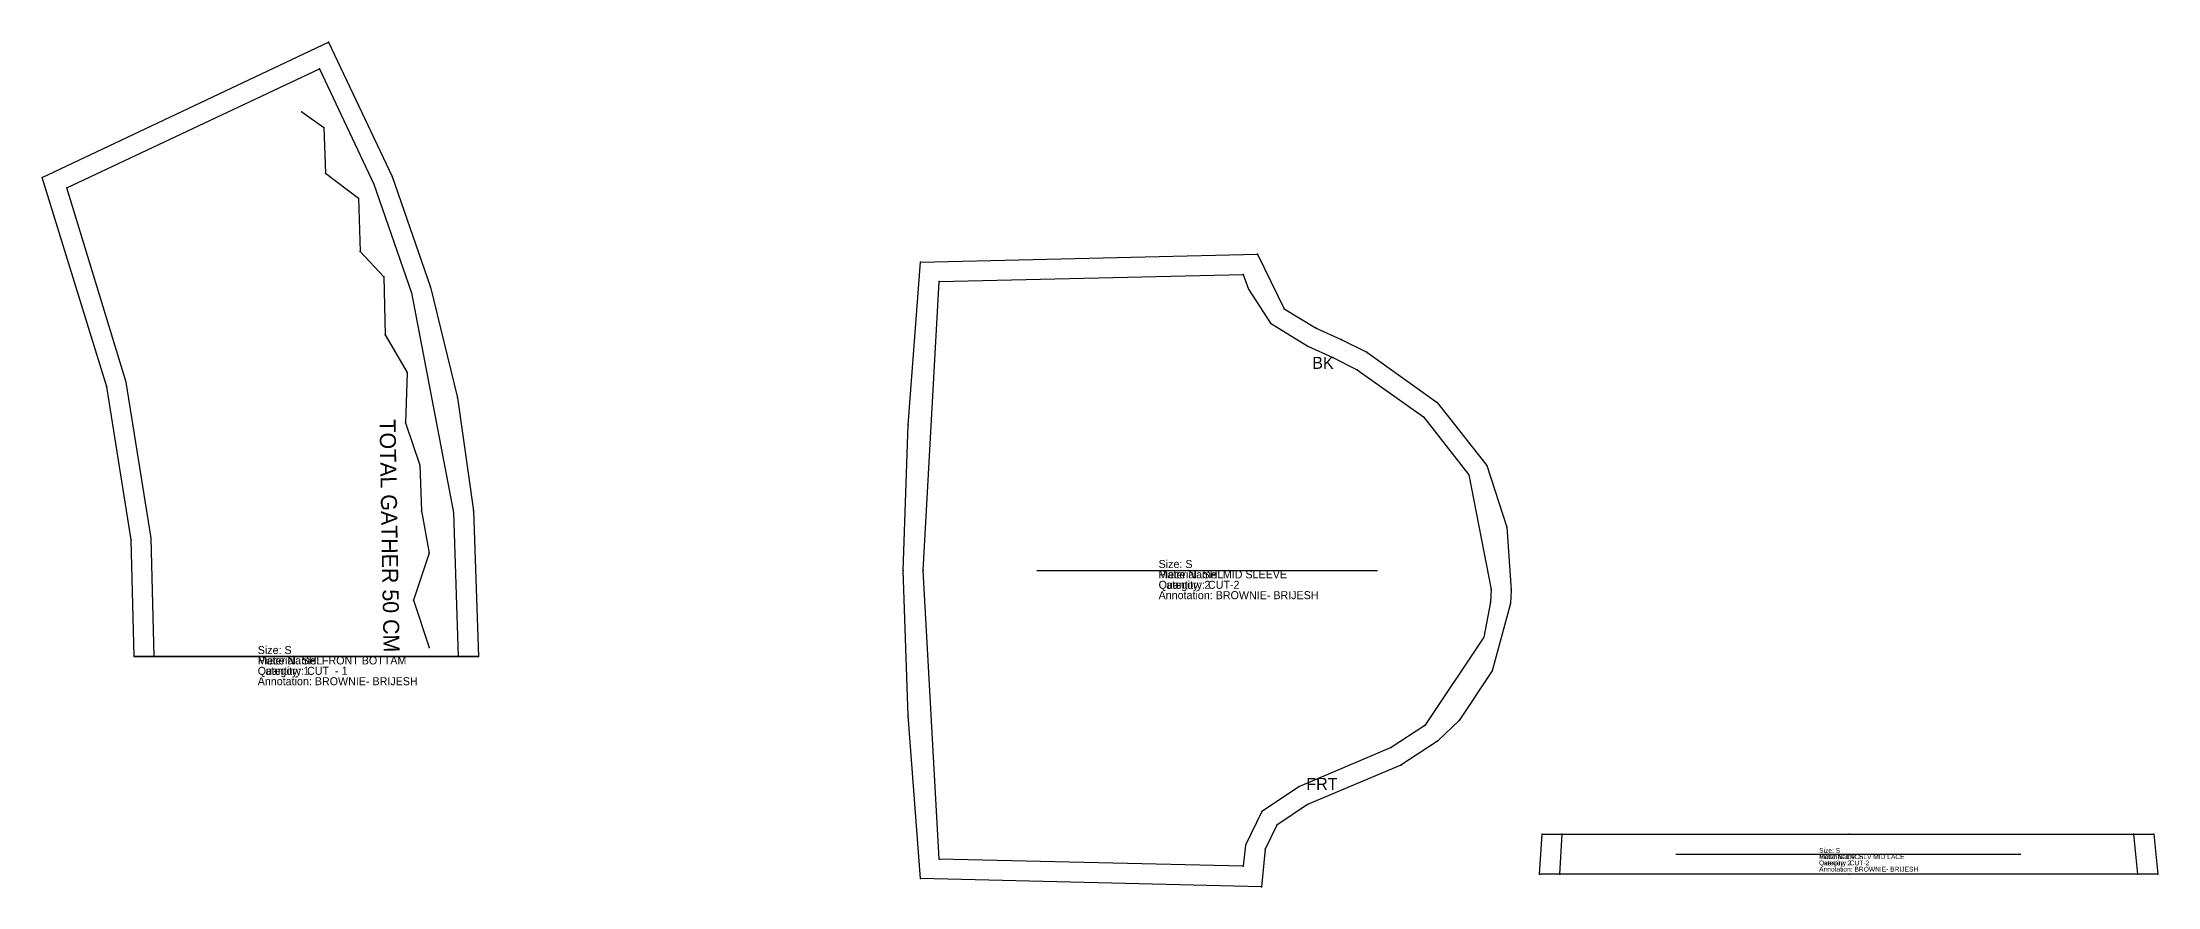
# Model space of a CAD drawing. Header units: metres. Extents: x -2 to 6011, y -242 to 601.
# Drawn here: x 2958 to 4280, y -8 to 520 of the extents above; entities that cross this region are included whole.
import ezdxf

# ---------------------------------------------------------------- set-up
doc = ezdxf.new("R2010")
doc.units = ezdxf.units.M

# ---------------------------------------------------------------- blocks, each defined once
blk = doc.blocks.new('9')
at = {"layer": '1'}
blk.add_lwpolyline([(3015.7, 136.2), (3013.9, 209.2), (2998.6, 304.7), (2958.3, 435.7), (3137.2, 520.2), (3177, 436.2), (3200.9, 367.1), (3217.8, 297.9), (3227.7, 227.2), (3230.8, 136.2), (3015.7, 136.2)], dxfattribs=at)
at = {"layer": '14'}
blk.add_lwpolyline([(3028.2, 136.2), (3026.4, 210.1), (3010.7, 307.6), (2973.6, 429.1), (3131.5, 503.6), (3165.4, 431.4), (3188.9, 363.6), (3215.3, 226.2), (3218.2, 136.2), (3028.2, 136.2)], dxfattribs=at)
at = {"layer": '2'}
for p in [(3137.2, 520.2), (3131.5, 503.6), (3120.5, 476.7), (2958.3, 435.7), (2973.6, 429.1), (3015.7, 136.2), (3028.2, 136.2), (3200.1, 141.8), (3218.2, 136.2), (3230.8, 136.2)]:
    blk.add_point(p, dxfattribs=at)
at = {"layer": '3'}
for p in [(3134.3, 466.9), (3135.3, 438.4), (3177, 436.2), (3155.9, 422.7), (3156.9, 389.3), (3171.6, 373.6), (3200.9, 367.1), (3172.6, 337.2), (2998.6, 304.7), (3186.3, 313.7), (3217.8, 297.9), (3185.3, 282.3), (3194.2, 255.7), (3195.2, 227.3), (3227.7, 227.2), (3013.9, 209.2), (3200.1, 200.8), (3190.2, 171.3)]:
    blk.add_point(p, dxfattribs=at)
at = {"layer": '6'}
blk.add_line((3015.7, 136.2), (3230.8, 136.2), dxfattribs=at)
at = {"layer": '7'}
blk.add_line((3066.3, 136.2), (3180.3, 136.2), dxfattribs=at)
at = {"layer": '8'}
blk.add_lwpolyline([(3120.5, 476.7), (3134.3, 466.9), (3135.3, 438.4), (3155.9, 422.7), (3156.9, 389.3), (3171.6, 373.6), (3172.6, 337.2), (3186.3, 313.7), (3185.3, 282.3), (3194.2, 255.7), (3195.2, 227.3), (3200.1, 200.8), (3190.2, 171.3), (3200.1, 141.8)], dxfattribs=at)
at = {"layer": '1'}
for s, p in [('Size: S', (3092.9, 137.7)), ('Piece Name: FRONT BOTTAM', (3092.9, 131.2)), ('Material: SHL', (3092.9, 131.2)), ('Annotation: BROWNIE- BRIJESH', (3092.9, 118.2)), ('Quantity: 1', (3092.9, 124.7)), ('Category: CUT  - 1', (3092.9, 124.7))]:
    blk.add_text(s, height=5, dxfattribs=at).set_placement(p)
at = {"layer": '8'}
blk.add_text('TOTAL GATHER 50 CM', height=10, rotation=271, dxfattribs=at).set_placement((3169, 284.3))
blk = doc.blocks.new('10')
at = {"layer": '1'}
blk.add_lwpolyline([(3507.1, 382.7), (3717.5, 387.7), (3734.3, 353.5), (3754.3, 341.4), (3769.9, 334.4), (3785.9, 326.4), (3829.9, 295), (3860.8, 255.5), (3873.3, 217.1), (3876.1, 177.7), (3875.7, 169.2), (3864.3, 127.2), (3843.5, 96.2), (3830, 83.3), (3807.1, 68.2), (3748.9, 43.6), (3729.6, 30.8), (3722.4, 15.8), (3720, -7.8), (3507.1, -2.7), (3499.4, 99), (3496.2, 190), (3499.4, 281), (3507.1, 382.7)], dxfattribs=at)
at = {"layer": '14'}
blk.add_lwpolyline([(3518.7, 370.5), (3708.7, 375), (3711.9, 365.9), (3725.7, 344.5), (3749.1, 330.1), (3764.7, 323.1), (3779.9, 315.4), (3821.4, 285.9), (3849.7, 249.8), (3863.6, 178), (3863.2, 170.2), (3859.1, 148.2), (3822.1, 93), (3801.2, 79.3), (3743.8, 54.9), (3720.2, 39.2), (3710.1, 18.3), (3708.7, 5), (3518.7, 9.5), (3508.7, 190), (3518.7, 370.5)], dxfattribs=at)
at = {"layer": '2'}
for p in [(3717.5, 387.7), (3507.1, 382.7), (3518.7, 370.5), (3708.7, 375), (3769.9, 334.4), (3764.7, 323.1), (3785.9, 326.4), (3779.9, 315.4), (3829.9, 295), (3821.4, 285.9), (3496.2, 190), (3508.7, 190), (3863.6, 178), (3876.1, 177.7), (3863.2, 170.2), (3875.7, 169.2), (3822.1, 93), (3830, 83.3), (3801.2, 79.3), (3807.1, 68.2), (3518.7, 9.5), (3708.7, 5), (3507.1, -2.7), (3720, -7.8)]:
    blk.add_point(p, dxfattribs=at)
at = {"layer": '3'}
for p in [(3734.3, 353.5), (3754.3, 341.4), (3769.9, 334.4), (3785.9, 326.4), (3829.9, 295), (3499.4, 281), (3860.8, 255.5), (3873.3, 217.1), (3496.2, 190), (3876.1, 177.7), (3875.7, 169.2), (3864.3, 127.2), (3499.4, 99), (3843.5, 96.2), (3830, 83.3), (3807.1, 68.2), (3748.9, 43.6), (3729.6, 30.8), (3722.4, 15.8)]:
    blk.add_point(p, dxfattribs=at)
at = {"layer": '4'}
for p in [(3769.9, 334.4, 4.8), (3764.7, 323.1, 4.8), (3785.9, 326.4, 4.8), (3779.9, 315.4, 4.8), (3496.2, 190, 6.4), (3508.7, 190, 6.4), (3863.6, 178, 4.8), (3876.1, 177.7, 4.8), (3822.1, 93, 4.8), (3830, 83.3, 4.8), (3801.2, 79.3, 4.8), (3807.1, 68.2, 4.8)]:
    blk.add_point(p, dxfattribs=at)
at = {"layer": '7'}
blk.add_line((3579.7, 190), (3792.6, 190), dxfattribs=at)
at = {"layer": '1'}
for s, p in [('Size: S', (3655.8, 191.5)), ('Piece Name: MID SLEEVE', (3655.8, 185)), ('Material: SHL', (3655.8, 185)), ('Annotation: BROWNIE- BRIJESH', (3655.8, 172)), ('Quantity: 2', (3655.8, 178.5)), ('Category: CUT-2', (3655.8, 178.5))]:
    blk.add_text(s, height=5, dxfattribs=at).set_placement(p)
at = {"layer": '8'}
for s, p in [('BK', (3751.8, 316)), ('FRT', (3748.1, 52.8))]:
    blk.add_text(s, height=7.5, dxfattribs=at).set_placement(p)
blk = doc.blocks.new('11')
at = {"layer": '1'}
blk.add_lwpolyline([(4277.6, 25), (4280.1, 0), (4267.5, 0), (4087, 0), (3906.5, 0), (3893.9, 0), (3895.4, 25), (3907.9, 25), (4087, 25), (4265, 25), (4277.6, 25)], dxfattribs=at)
at = {"layer": '14'}
blk.add_lwpolyline([(4265, 25), (4267.5, 0), (4087, 0), (3906.5, 0), (3907.9, 25), (4087, 25), (4265, 25)], dxfattribs=at)
at = {"layer": '2'}
for p in [(3895.4, 25), (3907.9, 25), (3907.9, 25), (4087, 25), (4087, 25), (4265, 25), (4265, 25), (4277.6, 25), (3893.9, 0), (3906.5, 0), (3906.5, 0), (4087, 0), (4087, 0), (4267.5, 0), (4267.5, 0), (4280.1, 0)]:
    blk.add_point(p, dxfattribs=at)
at = {"layer": '4'}
for p in [(4087, 25, 6.4), (4087, 25, 6.4), (4087, 0, 6.4), (4087, 0, 6.4)]:
    blk.add_point(p, dxfattribs=at)
at = {"layer": '7'}
blk.add_line((3979, 12.5), (4194.5, 12.5), dxfattribs=at)
at = {"layer": '1'}
for s, p in [('Size: S', (4068.5, 13.4)), ('Annotation: BROWNIE- BRIJESH', (4068.5, 1.7)), ('Quantity: 2', (4068.5, 5.6)), ('Category: CUT-2', (4068.5, 5.6)), ('Piece Name: SLV MID LACE', (4068.5, 9.5)), ('Material: LACE', (4068.5, 9.5))]:
    blk.add_text(s, height=3, dxfattribs=at).set_placement(p)

msp = doc.modelspace()

# ---------------------------------------------------------------- block references
at = {"layer": '1'}
for name in ['9', '10', '11']:
    msp.add_blockref(name, (0, 0), dxfattribs=at)

doc.saveas('drawing.dxf')
